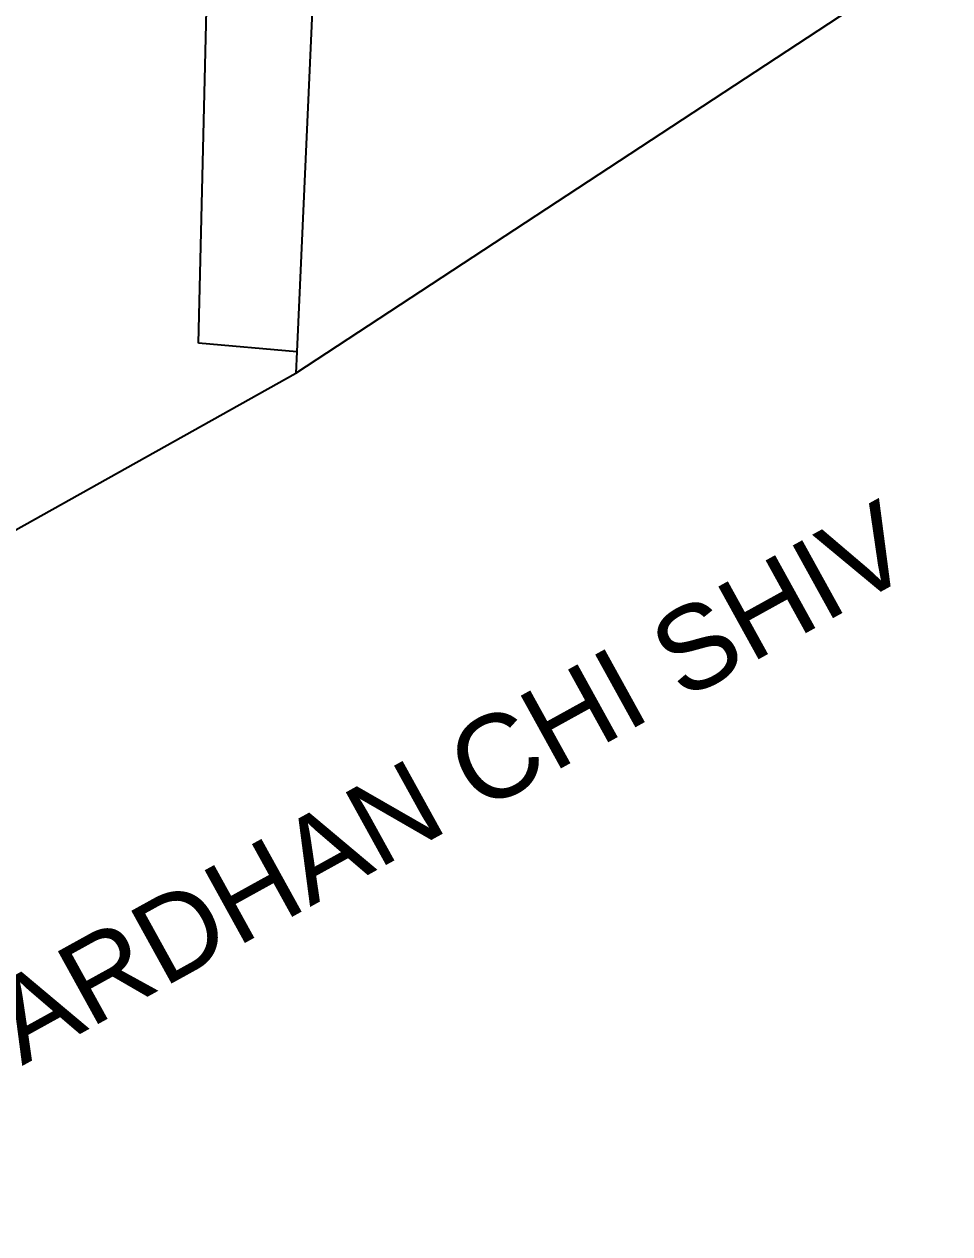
# Model space of a CAD drawing. Header units: metres. Extents: x 288488 to 290462, y 1999122 to 2001536.
# Drawn here: x 289333.7 to 289444.2, y 1999188.2 to 1999332.6 of the extents above; entities that cross this region are included whole.
import ezdxf

# ---------------------------------------------------------------- set-up
doc = ezdxf.new("R2010")
doc.units = ezdxf.units.M
doc.header["$MEASUREMENT"] = 0
for name, color, linetype in [('POLY_PARCEL', 6, 'Continuous'), ('TEXT_MAPOUT', 7, 'Continuous'), ('V_BOUND_LINE', 7, 'Continuous')]:
    doc.layers.add(name, color=color, linetype=linetype)
doc.styles.get("Standard").update_dxf_attribs({"font": 'arial.ttf'})

msp = doc.modelspace()

# ---------------------------------------------------------------- linework, layer by layer
at = {"layer": 'POLY_PARCEL'}
for p, q in [((289354.48, 1999294.53), (289357, 1999397.93)), ((289370.95, 1999398.74), (289366.23, 1999293.5)), ((289366.23, 1999293.5), (289354.48, 1999294.53)), ((289366.23, 1999293.5), (289366.11, 1999290.95))]:
    msp.add_line(p, q, dxfattribs=at)
at = {"layer": 'V_BOUND_LINE'}
for p, q in [((289366.11, 1999290.95), (289444.18, 1999342.19)), ((289314.74, 1999262.21), (289366.11, 1999290.95))]:
    msp.add_line(p, q, dxfattribs=at)

# ---------------------------------------------------------------- texts
at = {"layer": 'TEXT_MAPOUT'}
msp.add_text('SHRIVARDHAN CHI SHIV', height=9.9198, rotation=28.9077, dxfattribs=at).set_placement((289296.34, 1999187.77))

doc.saveas('drawing.dxf')
